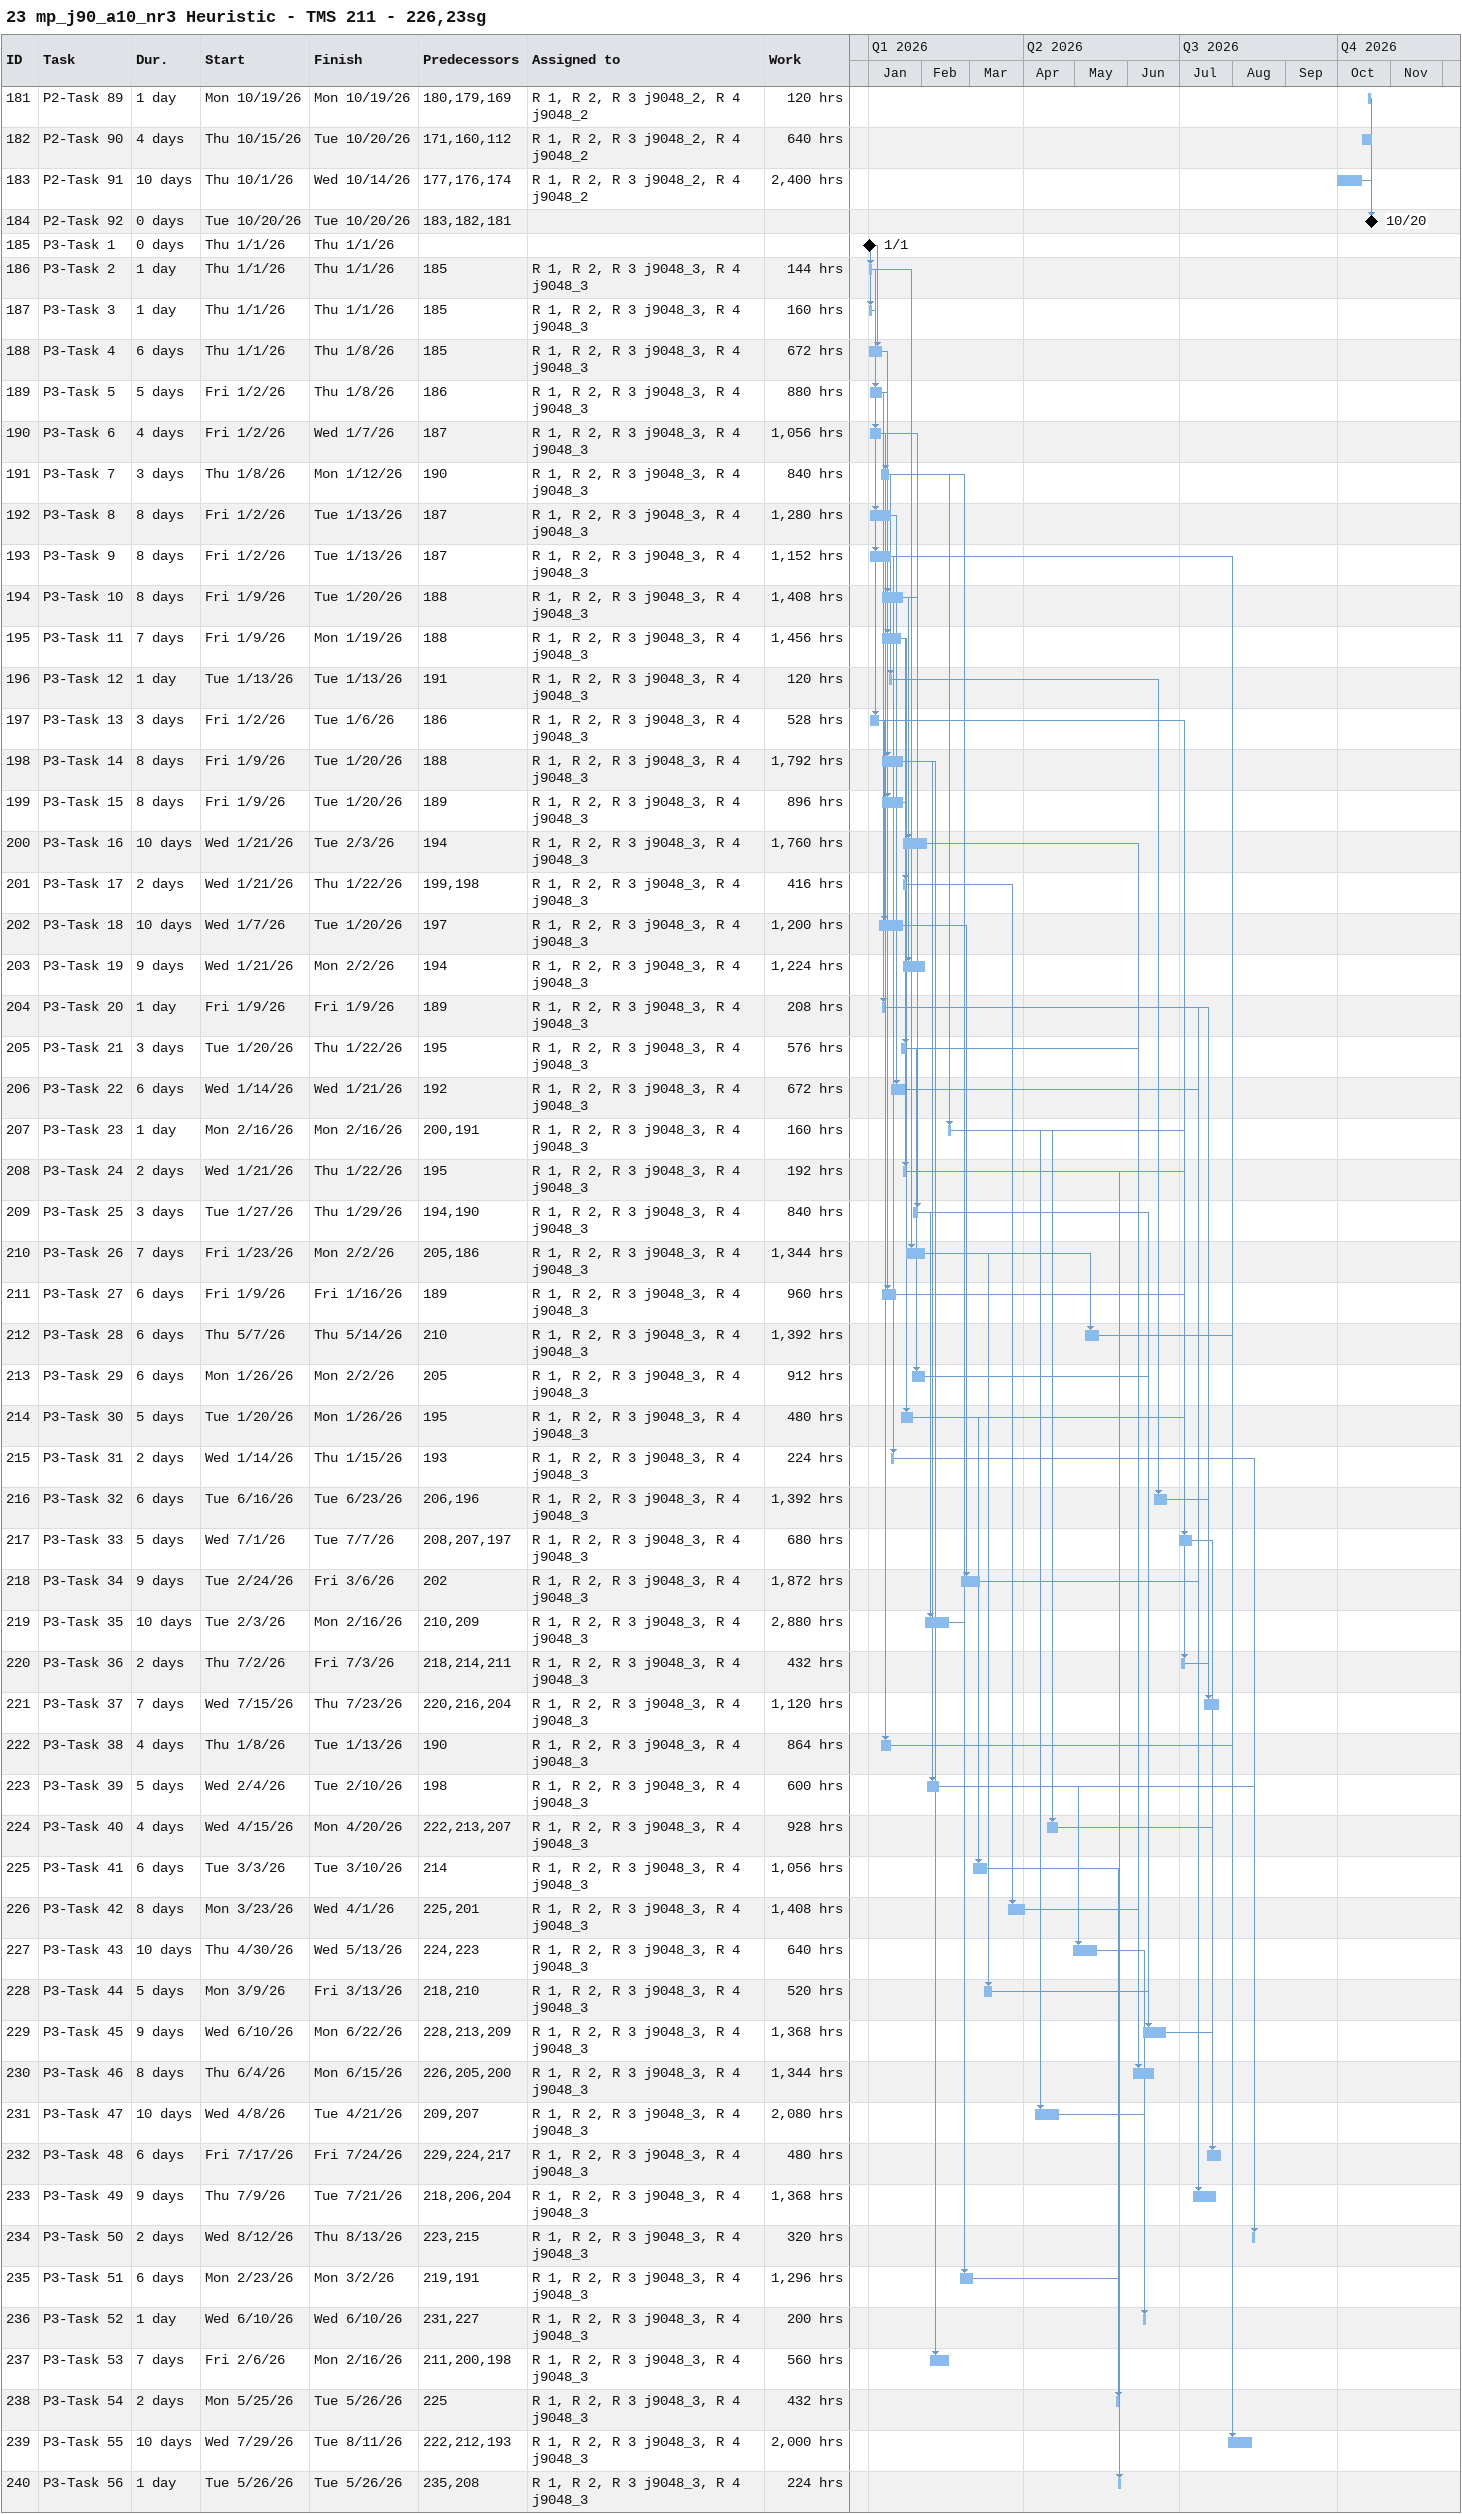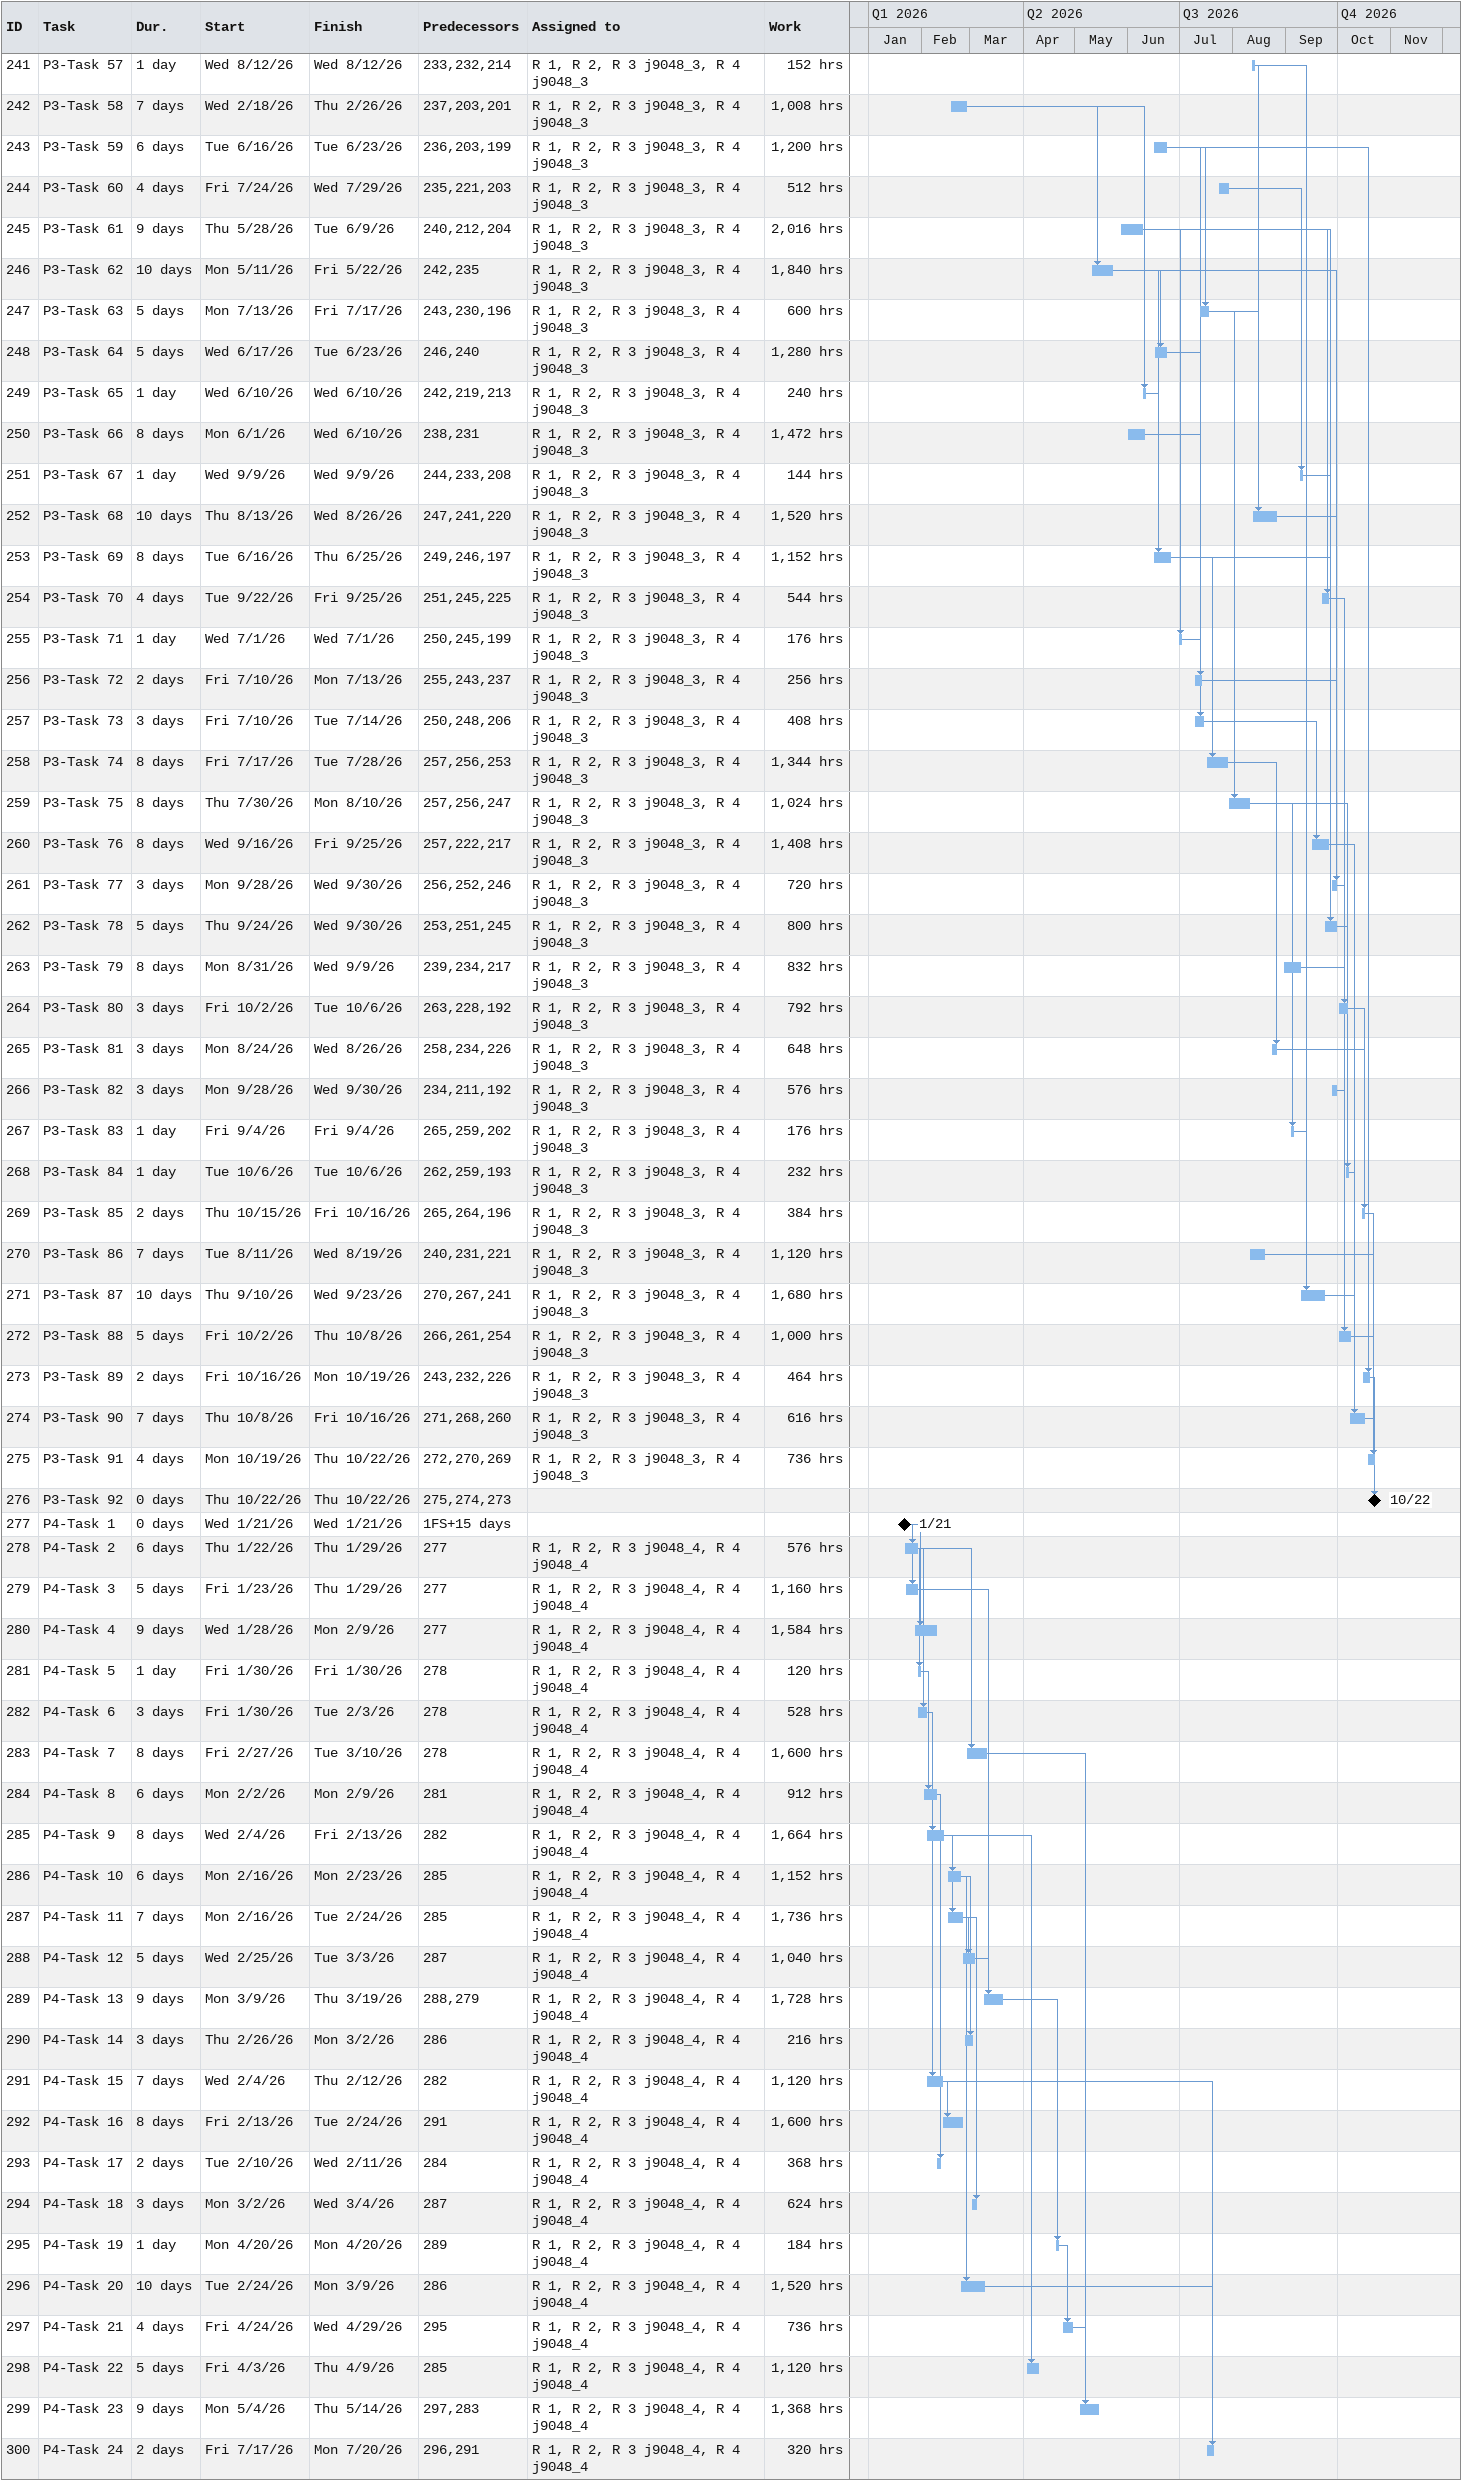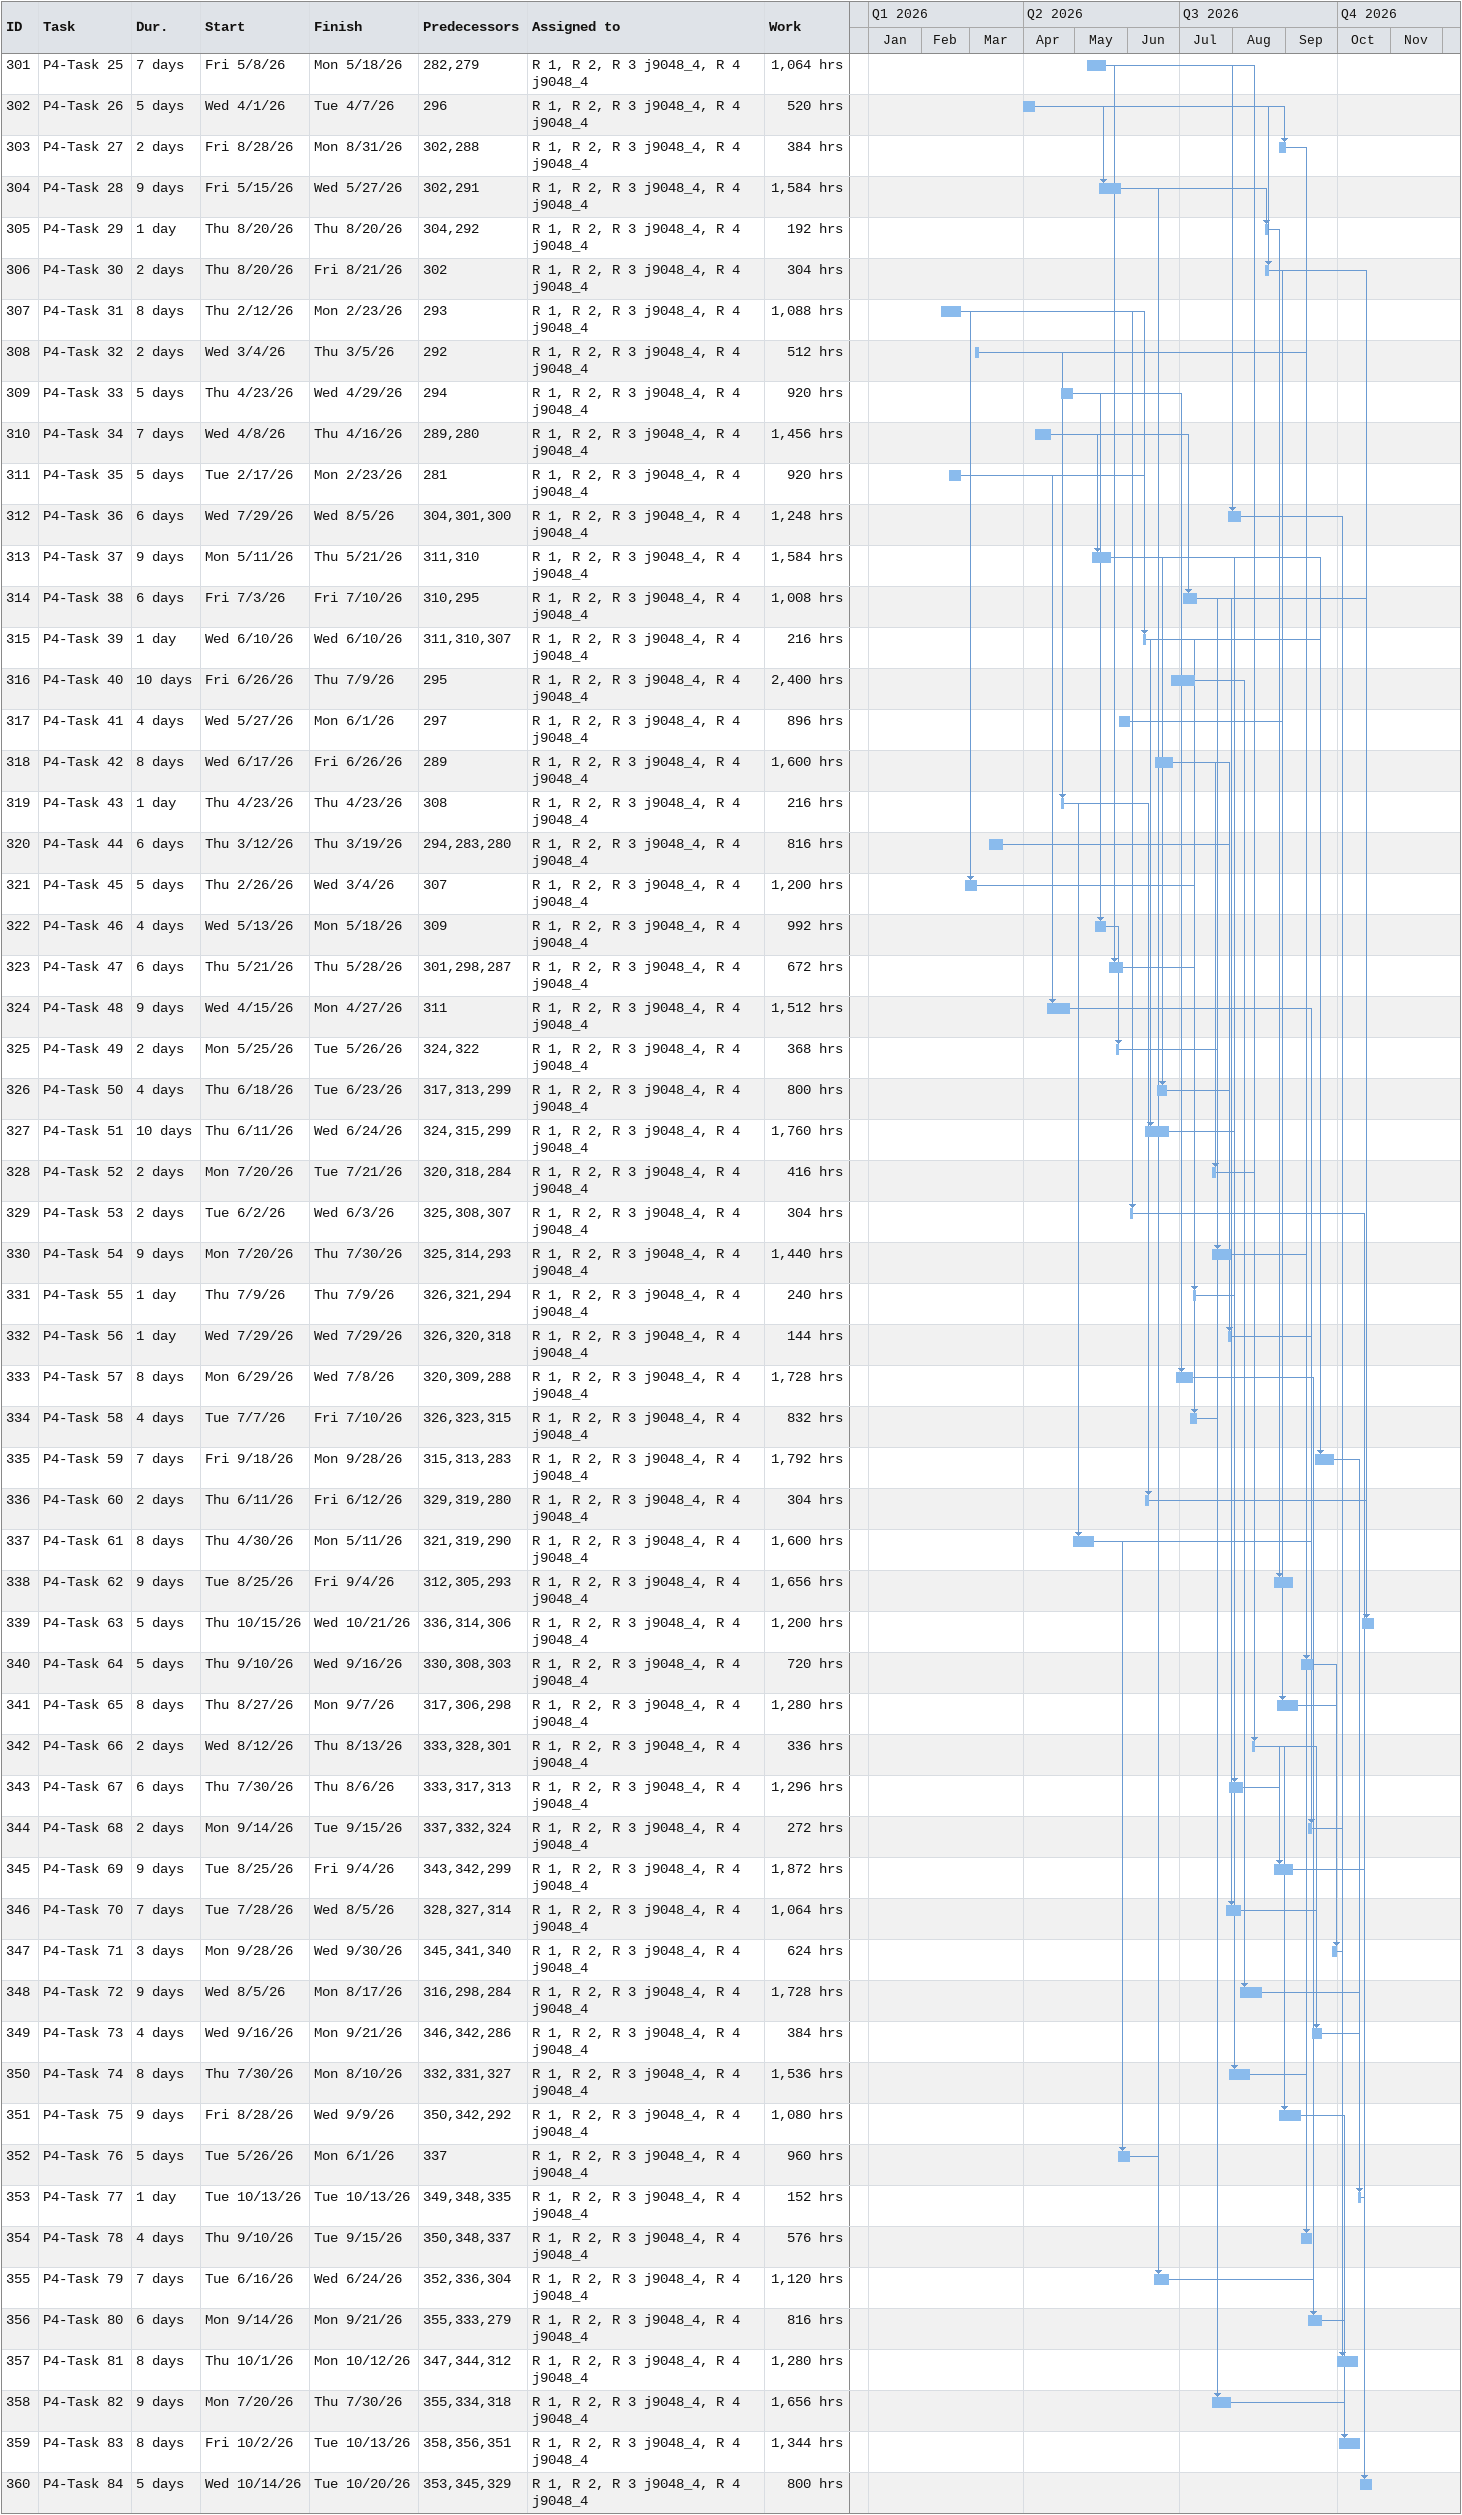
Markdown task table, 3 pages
23 mp_j90_a10_nr3 Heuristic - TMS 211 - 226,23sg

| ID | Task | Duration | Start | Finish | Predecessors | Resources | Work (h) |
|---|---|---|---|---|---|---|---|
| 181 | P2-Task 89 | 1d | 2026-10-19 | 2026-10-19 | 180, 179, 169 | R 1, R 2, R 3 j9048_2, R 4 j9048_2 | 120 |
| 182 | P2-Task 90 | 4d | 2026-10-15 | 2026-10-20 | 171, 160, 112 | R 1, R 2, R 3 j9048_2, R 4 j9048_2 | 640 |
| 183 | P2-Task 91 | 10d | 2026-10-01 | 2026-10-14 | 177, 176, 174 | R 1, R 2, R 3 j9048_2, R 4 j9048_2 | 2400 |
| 184 | P2-Task 92 | 0d | 2026-10-20 | 2026-10-20 | 183, 182, 181 |  |  |
| 185 | P3-Task 1 | 0d | 2026-01-01 | 2026-01-01 |  |  |  |
| 186 | P3-Task 2 | 1d | 2026-01-01 | 2026-01-01 | 185 | R 1, R 2, R 3 j9048_3, R 4 j9048_3 | 144 |
| 187 | P3-Task 3 | 1d | 2026-01-01 | 2026-01-01 | 185 | R 1, R 2, R 3 j9048_3, R 4 j9048_3 | 160 |
| 188 | P3-Task 4 | 6d | 2026-01-01 | 2026-01-08 | 185 | R 1, R 2, R 3 j9048_3, R 4 j9048_3 | 672 |
| 189 | P3-Task 5 | 5d | 2026-01-02 | 2026-01-08 | 186 | R 1, R 2, R 3 j9048_3, R 4 j9048_3 | 880 |
| 190 | P3-Task 6 | 4d | 2026-01-02 | 2026-01-07 | 187 | R 1, R 2, R 3 j9048_3, R 4 j9048_3 | 1056 |
| 191 | P3-Task 7 | 3d | 2026-01-08 | 2026-01-12 | 190 | R 1, R 2, R 3 j9048_3, R 4 j9048_3 | 840 |
| 192 | P3-Task 8 | 8d | 2026-01-02 | 2026-01-13 | 187 | R 1, R 2, R 3 j9048_3, R 4 j9048_3 | 1280 |
| 193 | P3-Task 9 | 8d | 2026-01-02 | 2026-01-13 | 187 | R 1, R 2, R 3 j9048_3, R 4 j9048_3 | 1152 |
| 194 | P3-Task 10 | 8d | 2026-01-09 | 2026-01-20 | 188 | R 1, R 2, R 3 j9048_3, R 4 j9048_3 | 1408 |
| 195 | P3-Task 11 | 7d | 2026-01-09 | 2026-01-19 | 188 | R 1, R 2, R 3 j9048_3, R 4 j9048_3 | 1456 |
| 196 | P3-Task 12 | 1d | 2026-01-13 | 2026-01-13 | 191 | R 1, R 2, R 3 j9048_3, R 4 j9048_3 | 120 |
| 197 | P3-Task 13 | 3d | 2026-01-02 | 2026-01-06 | 186 | R 1, R 2, R 3 j9048_3, R 4 j9048_3 | 528 |
| 198 | P3-Task 14 | 8d | 2026-01-09 | 2026-01-20 | 188 | R 1, R 2, R 3 j9048_3, R 4 j9048_3 | 1792 |
| 199 | P3-Task 15 | 8d | 2026-01-09 | 2026-01-20 | 189 | R 1, R 2, R 3 j9048_3, R 4 j9048_3 | 896 |
| 200 | P3-Task 16 | 10d | 2026-01-21 | 2026-02-03 | 194 | R 1, R 2, R 3 j9048_3, R 4 j9048_3 | 1760 |
| 201 | P3-Task 17 | 2d | 2026-01-21 | 2026-01-22 | 199, 198 | R 1, R 2, R 3 j9048_3, R 4 j9048_3 | 416 |
| 202 | P3-Task 18 | 10d | 2026-01-07 | 2026-01-20 | 197 | R 1, R 2, R 3 j9048_3, R 4 j9048_3 | 1200 |
| 203 | P3-Task 19 | 9d | 2026-01-21 | 2026-02-02 | 194 | R 1, R 2, R 3 j9048_3, R 4 j9048_3 | 1224 |
| 204 | P3-Task 20 | 1d | 2026-01-09 | 2026-01-09 | 189 | R 1, R 2, R 3 j9048_3, R 4 j9048_3 | 208 |
| 205 | P3-Task 21 | 3d | 2026-01-20 | 2026-01-22 | 195 | R 1, R 2, R 3 j9048_3, R 4 j9048_3 | 576 |
| 206 | P3-Task 22 | 6d | 2026-01-14 | 2026-01-21 | 192 | R 1, R 2, R 3 j9048_3, R 4 j9048_3 | 672 |
| 207 | P3-Task 23 | 1d | 2026-02-16 | 2026-02-16 | 200, 191 | R 1, R 2, R 3 j9048_3, R 4 j9048_3 | 160 |
| 208 | P3-Task 24 | 2d | 2026-01-21 | 2026-01-22 | 195 | R 1, R 2, R 3 j9048_3, R 4 j9048_3 | 192 |
| 209 | P3-Task 25 | 3d | 2026-01-27 | 2026-01-29 | 194, 190 | R 1, R 2, R 3 j9048_3, R 4 j9048_3 | 840 |
| 210 | P3-Task 26 | 7d | 2026-01-23 | 2026-02-02 | 205, 186 | R 1, R 2, R 3 j9048_3, R 4 j9048_3 | 1344 |
| 211 | P3-Task 27 | 6d | 2026-01-09 | 2026-01-16 | 189 | R 1, R 2, R 3 j9048_3, R 4 j9048_3 | 960 |
| 212 | P3-Task 28 | 6d | 2026-05-07 | 2026-05-14 | 210 | R 1, R 2, R 3 j9048_3, R 4 j9048_3 | 1392 |
| 213 | P3-Task 29 | 6d | 2026-01-26 | 2026-02-02 | 205 | R 1, R 2, R 3 j9048_3, R 4 j9048_3 | 912 |
| 214 | P3-Task 30 | 5d | 2026-01-20 | 2026-01-26 | 195 | R 1, R 2, R 3 j9048_3, R 4 j9048_3 | 480 |
| 215 | P3-Task 31 | 2d | 2026-01-14 | 2026-01-15 | 193 | R 1, R 2, R 3 j9048_3, R 4 j9048_3 | 224 |
| 216 | P3-Task 32 | 6d | 2026-06-16 | 2026-06-23 | 206, 196 | R 1, R 2, R 3 j9048_3, R 4 j9048_3 | 1392 |
| 217 | P3-Task 33 | 5d | 2026-07-01 | 2026-07-07 | 208, 207, 197 | R 1, R 2, R 3 j9048_3, R 4 j9048_3 | 680 |
| 218 | P3-Task 34 | 9d | 2026-02-24 | 2026-03-06 | 202 | R 1, R 2, R 3 j9048_3, R 4 j9048_3 | 1872 |
| 219 | P3-Task 35 | 10d | 2026-02-03 | 2026-02-16 | 210, 209 | R 1, R 2, R 3 j9048_3, R 4 j9048_3 | 2880 |
| 220 | P3-Task 36 | 2d | 2026-07-02 | 2026-07-03 | 218, 214, 211 | R 1, R 2, R 3 j9048_3, R 4 j9048_3 | 432 |
| 221 | P3-Task 37 | 7d | 2026-07-15 | 2026-07-23 | 220, 216, 204 | R 1, R 2, R 3 j9048_3, R 4 j9048_3 | 1120 |
| 222 | P3-Task 38 | 4d | 2026-01-08 | 2026-01-13 | 190 | R 1, R 2, R 3 j9048_3, R 4 j9048_3 | 864 |
| 223 | P3-Task 39 | 5d | 2026-02-04 | 2026-02-10 | 198 | R 1, R 2, R 3 j9048_3, R 4 j9048_3 | 600 |
| 224 | P3-Task 40 | 4d | 2026-04-15 | 2026-04-20 | 222, 213, 207 | R 1, R 2, R 3 j9048_3, R 4 j9048_3 | 928 |
| 225 | P3-Task 41 | 6d | 2026-03-03 | 2026-03-10 | 214 | R 1, R 2, R 3 j9048_3, R 4 j9048_3 | 1056 |
| 226 | P3-Task 42 | 8d | 2026-03-23 | 2026-04-01 | 225, 201 | R 1, R 2, R 3 j9048_3, R 4 j9048_3 | 1408 |
| 227 | P3-Task 43 | 10d | 2026-04-30 | 2026-05-13 | 224, 223 | R 1, R 2, R 3 j9048_3, R 4 j9048_3 | 640 |
| 228 | P3-Task 44 | 5d | 2026-03-09 | 2026-03-13 | 218, 210 | R 1, R 2, R 3 j9048_3, R 4 j9048_3 | 520 |
| 229 | P3-Task 45 | 9d | 2026-06-10 | 2026-06-22 | 228, 213, 209 | R 1, R 2, R 3 j9048_3, R 4 j9048_3 | 1368 |
| 230 | P3-Task 46 | 8d | 2026-06-04 | 2026-06-15 | 226, 205, 200 | R 1, R 2, R 3 j9048_3, R 4 j9048_3 | 1344 |
| 231 | P3-Task 47 | 10d | 2026-04-08 | 2026-04-21 | 209, 207 | R 1, R 2, R 3 j9048_3, R 4 j9048_3 | 2080 |
| 232 | P3-Task 48 | 6d | 2026-07-17 | 2026-07-24 | 229, 224, 217 | R 1, R 2, R 3 j9048_3, R 4 j9048_3 | 480 |
| 233 | P3-Task 49 | 9d | 2026-07-09 | 2026-07-21 | 218, 206, 204 | R 1, R 2, R 3 j9048_3, R 4 j9048_3 | 1368 |
| 234 | P3-Task 50 | 2d | 2026-08-12 | 2026-08-13 | 223, 215 | R 1, R 2, R 3 j9048_3, R 4 j9048_3 | 320 |
| 235 | P3-Task 51 | 6d | 2026-02-23 | 2026-03-02 | 219, 191 | R 1, R 2, R 3 j9048_3, R 4 j9048_3 | 1296 |
| 236 | P3-Task 52 | 1d | 2026-06-10 | 2026-06-10 | 231, 227 | R 1, R 2, R 3 j9048_3, R 4 j9048_3 | 200 |
| 237 | P3-Task 53 | 7d | 2026-02-06 | 2026-02-16 | 211, 200, 198 | R 1, R 2, R 3 j9048_3, R 4 j9048_3 | 560 |
| 238 | P3-Task 54 | 2d | 2026-05-25 | 2026-05-26 | 225 | R 1, R 2, R 3 j9048_3, R 4 j9048_3 | 432 |
| 239 | P3-Task 55 | 10d | 2026-07-29 | 2026-08-11 | 222, 212, 193 | R 1, R 2, R 3 j9048_3, R 4 j9048_3 | 2000 |
| 240 | P3-Task 56 | 1d | 2026-05-26 | 2026-05-26 | 235, 208 | R 1, R 2, R 3 j9048_3, R 4 j9048_3 | 224 |
| 241 | P3-Task 57 | 1d | 2026-08-12 | 2026-08-12 | 233, 232, 214 | R 1, R 2, R 3 j9048_3, R 4 j9048_3 | 152 |
| 242 | P3-Task 58 | 7d | 2026-02-18 | 2026-02-26 | 237, 203, 201 | R 1, R 2, R 3 j9048_3, R 4 j9048_3 | 1008 |
| 243 | P3-Task 59 | 6d | 2026-06-16 | 2026-06-23 | 236, 203, 199 | R 1, R 2, R 3 j9048_3, R 4 j9048_3 | 1200 |
| 244 | P3-Task 60 | 4d | 2026-07-24 | 2026-07-29 | 235, 221, 203 | R 1, R 2, R 3 j9048_3, R 4 j9048_3 | 512 |
| 245 | P3-Task 61 | 9d | 2026-05-28 | 2026-06-09 | 240, 212, 204 | R 1, R 2, R 3 j9048_3, R 4 j9048_3 | 2016 |
| 246 | P3-Task 62 | 10d | 2026-05-11 | 2026-05-22 | 242, 235 | R 1, R 2, R 3 j9048_3, R 4 j9048_3 | 1840 |
| 247 | P3-Task 63 | 5d | 2026-07-13 | 2026-07-17 | 243, 230, 196 | R 1, R 2, R 3 j9048_3, R 4 j9048_3 | 600 |
| 248 | P3-Task 64 | 5d | 2026-06-17 | 2026-06-23 | 246, 240 | R 1, R 2, R 3 j9048_3, R 4 j9048_3 | 1280 |
| 249 | P3-Task 65 | 1d | 2026-06-10 | 2026-06-10 | 242, 219, 213 | R 1, R 2, R 3 j9048_3, R 4 j9048_3 | 240 |
| 250 | P3-Task 66 | 8d | 2026-06-01 | 2026-06-10 | 238, 231 | R 1, R 2, R 3 j9048_3, R 4 j9048_3 | 1472 |
| 251 | P3-Task 67 | 1d | 2026-09-09 | 2026-09-09 | 244, 233, 208 | R 1, R 2, R 3 j9048_3, R 4 j9048_3 | 144 |
| 252 | P3-Task 68 | 10d | 2026-08-13 | 2026-08-26 | 247, 241, 220 | R 1, R 2, R 3 j9048_3, R 4 j9048_3 | 1520 |
| 253 | P3-Task 69 | 8d | 2026-06-16 | 2026-06-25 | 249, 246, 197 | R 1, R 2, R 3 j9048_3, R 4 j9048_3 | 1152 |
| 254 | P3-Task 70 | 4d | 2026-09-22 | 2026-09-25 | 251, 245, 225 | R 1, R 2, R 3 j9048_3, R 4 j9048_3 | 544 |
| 255 | P3-Task 71 | 1d | 2026-07-01 | 2026-07-01 | 250, 245, 199 | R 1, R 2, R 3 j9048_3, R 4 j9048_3 | 176 |
| 256 | P3-Task 72 | 2d | 2026-07-10 | 2026-07-13 | 255, 243, 237 | R 1, R 2, R 3 j9048_3, R 4 j9048_3 | 256 |
| 257 | P3-Task 73 | 3d | 2026-07-10 | 2026-07-14 | 250, 248, 206 | R 1, R 2, R 3 j9048_3, R 4 j9048_3 | 408 |
| 258 | P3-Task 74 | 8d | 2026-07-17 | 2026-07-28 | 257, 256, 253 | R 1, R 2, R 3 j9048_3, R 4 j9048_3 | 1344 |
| 259 | P3-Task 75 | 8d | 2026-07-30 | 2026-08-10 | 257, 256, 247 | R 1, R 2, R 3 j9048_3, R 4 j9048_3 | 1024 |
| 260 | P3-Task 76 | 8d | 2026-09-16 | 2026-09-25 | 257, 222, 217 | R 1, R 2, R 3 j9048_3, R 4 j9048_3 | 1408 |
| 261 | P3-Task 77 | 3d | 2026-09-28 | 2026-09-30 | 256, 252, 246 | R 1, R 2, R 3 j9048_3, R 4 j9048_3 | 720 |
| 262 | P3-Task 78 | 5d | 2026-09-24 | 2026-09-30 | 253, 251, 245 | R 1, R 2, R 3 j9048_3, R 4 j9048_3 | 800 |
| 263 | P3-Task 79 | 8d | 2026-08-31 | 2026-09-09 | 239, 234, 217 | R 1, R 2, R 3 j9048_3, R 4 j9048_3 | 832 |
| 264 | P3-Task 80 | 3d | 2026-10-02 | 2026-10-06 | 263, 228, 192 | R 1, R 2, R 3 j9048_3, R 4 j9048_3 | 792 |
| 265 | P3-Task 81 | 3d | 2026-08-24 | 2026-08-26 | 258, 234, 226 | R 1, R 2, R 3 j9048_3, R 4 j9048_3 | 648 |
| 266 | P3-Task 82 | 3d | 2026-09-28 | 2026-09-30 | 234, 211, 192 | R 1, R 2, R 3 j9048_3, R 4 j9048_3 | 576 |
| 267 | P3-Task 83 | 1d | 2026-09-04 | 2026-09-04 | 265, 259, 202 | R 1, R 2, R 3 j9048_3, R 4 j9048_3 | 176 |
| 268 | P3-Task 84 | 1d | 2026-10-06 | 2026-10-06 | 262, 259, 193 | R 1, R 2, R 3 j9048_3, R 4 j9048_3 | 232 |
| 269 | P3-Task 85 | 2d | 2026-10-15 | 2026-10-16 | 265, 264, 196 | R 1, R 2, R 3 j9048_3, R 4 j9048_3 | 384 |
| 270 | P3-Task 86 | 7d | 2026-08-11 | 2026-08-19 | 240, 231, 221 | R 1, R 2, R 3 j9048_3, R 4 j9048_3 | 1120 |
| 271 | P3-Task 87 | 10d | 2026-09-10 | 2026-09-23 | 270, 267, 241 | R 1, R 2, R 3 j9048_3, R 4 j9048_3 | 1680 |
| 272 | P3-Task 88 | 5d | 2026-10-02 | 2026-10-08 | 266, 261, 254 | R 1, R 2, R 3 j9048_3, R 4 j9048_3 | 1000 |
| 273 | P3-Task 89 | 2d | 2026-10-16 | 2026-10-19 | 243, 232, 226 | R 1, R 2, R 3 j9048_3, R 4 j9048_3 | 464 |
| 274 | P3-Task 90 | 7d | 2026-10-08 | 2026-10-16 | 271, 268, 260 | R 1, R 2, R 3 j9048_3, R 4 j9048_3 | 616 |
| 275 | P3-Task 91 | 4d | 2026-10-19 | 2026-10-22 | 272, 270, 269 | R 1, R 2, R 3 j9048_3, R 4 j9048_3 | 736 |
| 276 | P3-Task 92 | 0d | 2026-10-22 | 2026-10-22 | 275, 274, 273 |  |  |
| 277 | P4-Task 1 | 0d | 2026-01-21 | 2026-01-21 | 1FS+15d |  |  |
| 278 | P4-Task 2 | 6d | 2026-01-22 | 2026-01-29 | 277 | R 1, R 2, R 3 j9048_4, R 4 j9048_4 | 576 |
| 279 | P4-Task 3 | 5d | 2026-01-23 | 2026-01-29 | 277 | R 1, R 2, R 3 j9048_4, R 4 j9048_4 | 1160 |
| 280 | P4-Task 4 | 9d | 2026-01-28 | 2026-02-09 | 277 | R 1, R 2, R 3 j9048_4, R 4 j9048_4 | 1584 |
| 281 | P4-Task 5 | 1d | 2026-01-30 | 2026-01-30 | 278 | R 1, R 2, R 3 j9048_4, R 4 j9048_4 | 120 |
| 282 | P4-Task 6 | 3d | 2026-01-30 | 2026-02-03 | 278 | R 1, R 2, R 3 j9048_4, R 4 j9048_4 | 528 |
| 283 | P4-Task 7 | 8d | 2026-02-27 | 2026-03-10 | 278 | R 1, R 2, R 3 j9048_4, R 4 j9048_4 | 1600 |
| 284 | P4-Task 8 | 6d | 2026-02-02 | 2026-02-09 | 281 | R 1, R 2, R 3 j9048_4, R 4 j9048_4 | 912 |
| 285 | P4-Task 9 | 8d | 2026-02-04 | 2026-02-13 | 282 | R 1, R 2, R 3 j9048_4, R 4 j9048_4 | 1664 |
| 286 | P4-Task 10 | 6d | 2026-02-16 | 2026-02-23 | 285 | R 1, R 2, R 3 j9048_4, R 4 j9048_4 | 1152 |
| 287 | P4-Task 11 | 7d | 2026-02-16 | 2026-02-24 | 285 | R 1, R 2, R 3 j9048_4, R 4 j9048_4 | 1736 |
| 288 | P4-Task 12 | 5d | 2026-02-25 | 2026-03-03 | 287 | R 1, R 2, R 3 j9048_4, R 4 j9048_4 | 1040 |
| 289 | P4-Task 13 | 9d | 2026-03-09 | 2026-03-19 | 288, 279 | R 1, R 2, R 3 j9048_4, R 4 j9048_4 | 1728 |
| 290 | P4-Task 14 | 3d | 2026-02-26 | 2026-03-02 | 286 | R 1, R 2, R 3 j9048_4, R 4 j9048_4 | 216 |
| 291 | P4-Task 15 | 7d | 2026-02-04 | 2026-02-12 | 282 | R 1, R 2, R 3 j9048_4, R 4 j9048_4 | 1120 |
| 292 | P4-Task 16 | 8d | 2026-02-13 | 2026-02-24 | 291 | R 1, R 2, R 3 j9048_4, R 4 j9048_4 | 1600 |
| 293 | P4-Task 17 | 2d | 2026-02-10 | 2026-02-11 | 284 | R 1, R 2, R 3 j9048_4, R 4 j9048_4 | 368 |
| 294 | P4-Task 18 | 3d | 2026-03-02 | 2026-03-04 | 287 | R 1, R 2, R 3 j9048_4, R 4 j9048_4 | 624 |
| 295 | P4-Task 19 | 1d | 2026-04-20 | 2026-04-20 | 289 | R 1, R 2, R 3 j9048_4, R 4 j9048_4 | 184 |
| 296 | P4-Task 20 | 10d | 2026-02-24 | 2026-03-09 | 286 | R 1, R 2, R 3 j9048_4, R 4 j9048_4 | 1520 |
| 297 | P4-Task 21 | 4d | 2026-04-24 | 2026-04-29 | 295 | R 1, R 2, R 3 j9048_4, R 4 j9048_4 | 736 |
| 298 | P4-Task 22 | 5d | 2026-04-03 | 2026-04-09 | 285 | R 1, R 2, R 3 j9048_4, R 4 j9048_4 | 1120 |
| 299 | P4-Task 23 | 9d | 2026-05-04 | 2026-05-14 | 297, 283 | R 1, R 2, R 3 j9048_4, R 4 j9048_4 | 1368 |
| 300 | P4-Task 24 | 2d | 2026-07-17 | 2026-07-20 | 296, 291 | R 1, R 2, R 3 j9048_4, R 4 j9048_4 | 320 |
| 301 | P4-Task 25 | 7d | 2026-05-08 | 2026-05-18 | 282, 279 | R 1, R 2, R 3 j9048_4, R 4 j9048_4 | 1064 |
| 302 | P4-Task 26 | 5d | 2026-04-01 | 2026-04-07 | 296 | R 1, R 2, R 3 j9048_4, R 4 j9048_4 | 520 |
| 303 | P4-Task 27 | 2d | 2026-08-28 | 2026-08-31 | 302, 288 | R 1, R 2, R 3 j9048_4, R 4 j9048_4 | 384 |
| 304 | P4-Task 28 | 9d | 2026-05-15 | 2026-05-27 | 302, 291 | R 1, R 2, R 3 j9048_4, R 4 j9048_4 | 1584 |
| 305 | P4-Task 29 | 1d | 2026-08-20 | 2026-08-20 | 304, 292 | R 1, R 2, R 3 j9048_4, R 4 j9048_4 | 192 |
| 306 | P4-Task 30 | 2d | 2026-08-20 | 2026-08-21 | 302 | R 1, R 2, R 3 j9048_4, R 4 j9048_4 | 304 |
| 307 | P4-Task 31 | 8d | 2026-02-12 | 2026-02-23 | 293 | R 1, R 2, R 3 j9048_4, R 4 j9048_4 | 1088 |
| 308 | P4-Task 32 | 2d | 2026-03-04 | 2026-03-05 | 292 | R 1, R 2, R 3 j9048_4, R 4 j9048_4 | 512 |
| 309 | P4-Task 33 | 5d | 2026-04-23 | 2026-04-29 | 294 | R 1, R 2, R 3 j9048_4, R 4 j9048_4 | 920 |
| 310 | P4-Task 34 | 7d | 2026-04-08 | 2026-04-16 | 289, 280 | R 1, R 2, R 3 j9048_4, R 4 j9048_4 | 1456 |
| 311 | P4-Task 35 | 5d | 2026-02-17 | 2026-02-23 | 281 | R 1, R 2, R 3 j9048_4, R 4 j9048_4 | 920 |
| 312 | P4-Task 36 | 6d | 2026-07-29 | 2026-08-05 | 304, 301, 300 | R 1, R 2, R 3 j9048_4, R 4 j9048_4 | 1248 |
| 313 | P4-Task 37 | 9d | 2026-05-11 | 2026-05-21 | 311, 310 | R 1, R 2, R 3 j9048_4, R 4 j9048_4 | 1584 |
| 314 | P4-Task 38 | 6d | 2026-07-03 | 2026-07-10 | 310, 295 | R 1, R 2, R 3 j9048_4, R 4 j9048_4 | 1008 |
| 315 | P4-Task 39 | 1d | 2026-06-10 | 2026-06-10 | 311, 310, 307 | R 1, R 2, R 3 j9048_4, R 4 j9048_4 | 216 |
| 316 | P4-Task 40 | 10d | 2026-06-26 | 2026-07-09 | 295 | R 1, R 2, R 3 j9048_4, R 4 j9048_4 | 2400 |
| 317 | P4-Task 41 | 4d | 2026-05-27 | 2026-06-01 | 297 | R 1, R 2, R 3 j9048_4, R 4 j9048_4 | 896 |
| 318 | P4-Task 42 | 8d | 2026-06-17 | 2026-06-26 | 289 | R 1, R 2, R 3 j9048_4, R 4 j9048_4 | 1600 |
| 319 | P4-Task 43 | 1d | 2026-04-23 | 2026-04-23 | 308 | R 1, R 2, R 3 j9048_4, R 4 j9048_4 | 216 |
| 320 | P4-Task 44 | 6d | 2026-03-12 | 2026-03-19 | 294, 283, 280 | R 1, R 2, R 3 j9048_4, R 4 j9048_4 | 816 |
| 321 | P4-Task 45 | 5d | 2026-02-26 | 2026-03-04 | 307 | R 1, R 2, R 3 j9048_4, R 4 j9048_4 | 1200 |
| 322 | P4-Task 46 | 4d | 2026-05-13 | 2026-05-18 | 309 | R 1, R 2, R 3 j9048_4, R 4 j9048_4 | 992 |
| 323 | P4-Task 47 | 6d | 2026-05-21 | 2026-05-28 | 301, 298, 287 | R 1, R 2, R 3 j9048_4, R 4 j9048_4 | 672 |
| 324 | P4-Task 48 | 9d | 2026-04-15 | 2026-04-27 | 311 | R 1, R 2, R 3 j9048_4, R 4 j9048_4 | 1512 |
| 325 | P4-Task 49 | 2d | 2026-05-25 | 2026-05-26 | 324, 322 | R 1, R 2, R 3 j9048_4, R 4 j9048_4 | 368 |
| 326 | P4-Task 50 | 4d | 2026-06-18 | 2026-06-23 | 317, 313, 299 | R 1, R 2, R 3 j9048_4, R 4 j9048_4 | 800 |
| 327 | P4-Task 51 | 10d | 2026-06-11 | 2026-06-24 | 324, 315, 299 | R 1, R 2, R 3 j9048_4, R 4 j9048_4 | 1760 |
| 328 | P4-Task 52 | 2d | 2026-07-20 | 2026-07-21 | 320, 318, 284 | R 1, R 2, R 3 j9048_4, R 4 j9048_4 | 416 |
| 329 | P4-Task 53 | 2d | 2026-06-02 | 2026-06-03 | 325, 308, 307 | R 1, R 2, R 3 j9048_4, R 4 j9048_4 | 304 |
| 330 | P4-Task 54 | 9d | 2026-07-20 | 2026-07-30 | 325, 314, 293 | R 1, R 2, R 3 j9048_4, R 4 j9048_4 | 1440 |
| 331 | P4-Task 55 | 1d | 2026-07-09 | 2026-07-09 | 326, 321, 294 | R 1, R 2, R 3 j9048_4, R 4 j9048_4 | 240 |
| 332 | P4-Task 56 | 1d | 2026-07-29 | 2026-07-29 | 326, 320, 318 | R 1, R 2, R 3 j9048_4, R 4 j9048_4 | 144 |
| 333 | P4-Task 57 | 8d | 2026-06-29 | 2026-07-08 | 320, 309, 288 | R 1, R 2, R 3 j9048_4, R 4 j9048_4 | 1728 |
| 334 | P4-Task 58 | 4d | 2026-07-07 | 2026-07-10 | 326, 323, 315 | R 1, R 2, R 3 j9048_4, R 4 j9048_4 | 832 |
| 335 | P4-Task 59 | 7d | 2026-09-18 | 2026-09-28 | 315, 313, 283 | R 1, R 2, R 3 j9048_4, R 4 j9048_4 | 1792 |
| 336 | P4-Task 60 | 2d | 2026-06-11 | 2026-06-12 | 329, 319, 280 | R 1, R 2, R 3 j9048_4, R 4 j9048_4 | 304 |
| 337 | P4-Task 61 | 8d | 2026-04-30 | 2026-05-11 | 321, 319, 290 | R 1, R 2, R 3 j9048_4, R 4 j9048_4 | 1600 |
| 338 | P4-Task 62 | 9d | 2026-08-25 | 2026-09-04 | 312, 305, 293 | R 1, R 2, R 3 j9048_4, R 4 j9048_4 | 1656 |
| 339 | P4-Task 63 | 5d | 2026-10-15 | 2026-10-21 | 336, 314, 306 | R 1, R 2, R 3 j9048_4, R 4 j9048_4 | 1200 |
| 340 | P4-Task 64 | 5d | 2026-09-10 | 2026-09-16 | 330, 308, 303 | R 1, R 2, R 3 j9048_4, R 4 j9048_4 | 720 |
| 341 | P4-Task 65 | 8d | 2026-08-27 | 2026-09-07 | 317, 306, 298 | R 1, R 2, R 3 j9048_4, R 4 j9048_4 | 1280 |
| 342 | P4-Task 66 | 2d | 2026-08-12 | 2026-08-13 | 333, 328, 301 | R 1, R 2, R 3 j9048_4, R 4 j9048_4 | 336 |
| 343 | P4-Task 67 | 6d | 2026-07-30 | 2026-08-06 | 333, 317, 313 | R 1, R 2, R 3 j9048_4, R 4 j9048_4 | 1296 |
| 344 | P4-Task 68 | 2d | 2026-09-14 | 2026-09-15 | 337, 332, 324 | R 1, R 2, R 3 j9048_4, R 4 j9048_4 | 272 |
| 345 | P4-Task 69 | 9d | 2026-08-25 | 2026-09-04 | 343, 342, 299 | R 1, R 2, R 3 j9048_4, R 4 j9048_4 | 1872 |
| 346 | P4-Task 70 | 7d | 2026-07-28 | 2026-08-05 | 328, 327, 314 | R 1, R 2, R 3 j9048_4, R 4 j9048_4 | 1064 |
| 347 | P4-Task 71 | 3d | 2026-09-28 | 2026-09-30 | 345, 341, 340 | R 1, R 2, R 3 j9048_4, R 4 j9048_4 | 624 |
| 348 | P4-Task 72 | 9d | 2026-08-05 | 2026-08-17 | 316, 298, 284 | R 1, R 2, R 3 j9048_4, R 4 j9048_4 | 1728 |
| 349 | P4-Task 73 | 4d | 2026-09-16 | 2026-09-21 | 346, 342, 286 | R 1, R 2, R 3 j9048_4, R 4 j9048_4 | 384 |
| 350 | P4-Task 74 | 8d | 2026-07-30 | 2026-08-10 | 332, 331, 327 | R 1, R 2, R 3 j9048_4, R 4 j9048_4 | 1536 |
| 351 | P4-Task 75 | 9d | 2026-08-28 | 2026-09-09 | 350, 342, 292 | R 1, R 2, R 3 j9048_4, R 4 j9048_4 | 1080 |
| 352 | P4-Task 76 | 5d | 2026-05-26 | 2026-06-01 | 337 | R 1, R 2, R 3 j9048_4, R 4 j9048_4 | 960 |
| 353 | P4-Task 77 | 1d | 2026-10-13 | 2026-10-13 | 349, 348, 335 | R 1, R 2, R 3 j9048_4, R 4 j9048_4 | 152 |
| 354 | P4-Task 78 | 4d | 2026-09-10 | 2026-09-15 | 350, 348, 337 | R 1, R 2, R 3 j9048_4, R 4 j9048_4 | 576 |
| 355 | P4-Task 79 | 7d | 2026-06-16 | 2026-06-24 | 352, 336, 304 | R 1, R 2, R 3 j9048_4, R 4 j9048_4 | 1120 |
| 356 | P4-Task 80 | 6d | 2026-09-14 | 2026-09-21 | 355, 333, 279 | R 1, R 2, R 3 j9048_4, R 4 j9048_4 | 816 |
| 357 | P4-Task 81 | 8d | 2026-10-01 | 2026-10-12 | 347, 344, 312 | R 1, R 2, R 3 j9048_4, R 4 j9048_4 | 1280 |
| 358 | P4-Task 82 | 9d | 2026-07-20 | 2026-07-30 | 355, 334, 318 | R 1, R 2, R 3 j9048_4, R 4 j9048_4 | 1656 |
| 359 | P4-Task 83 | 8d | 2026-10-02 | 2026-10-13 | 358, 356, 351 | R 1, R 2, R 3 j9048_4, R 4 j9048_4 | 1344 |
| 360 | P4-Task 84 | 5d | 2026-10-14 | 2026-10-20 | 353, 345, 329 | R 1, R 2, R 3 j9048_4, R 4 j9048_4 | 800 |
